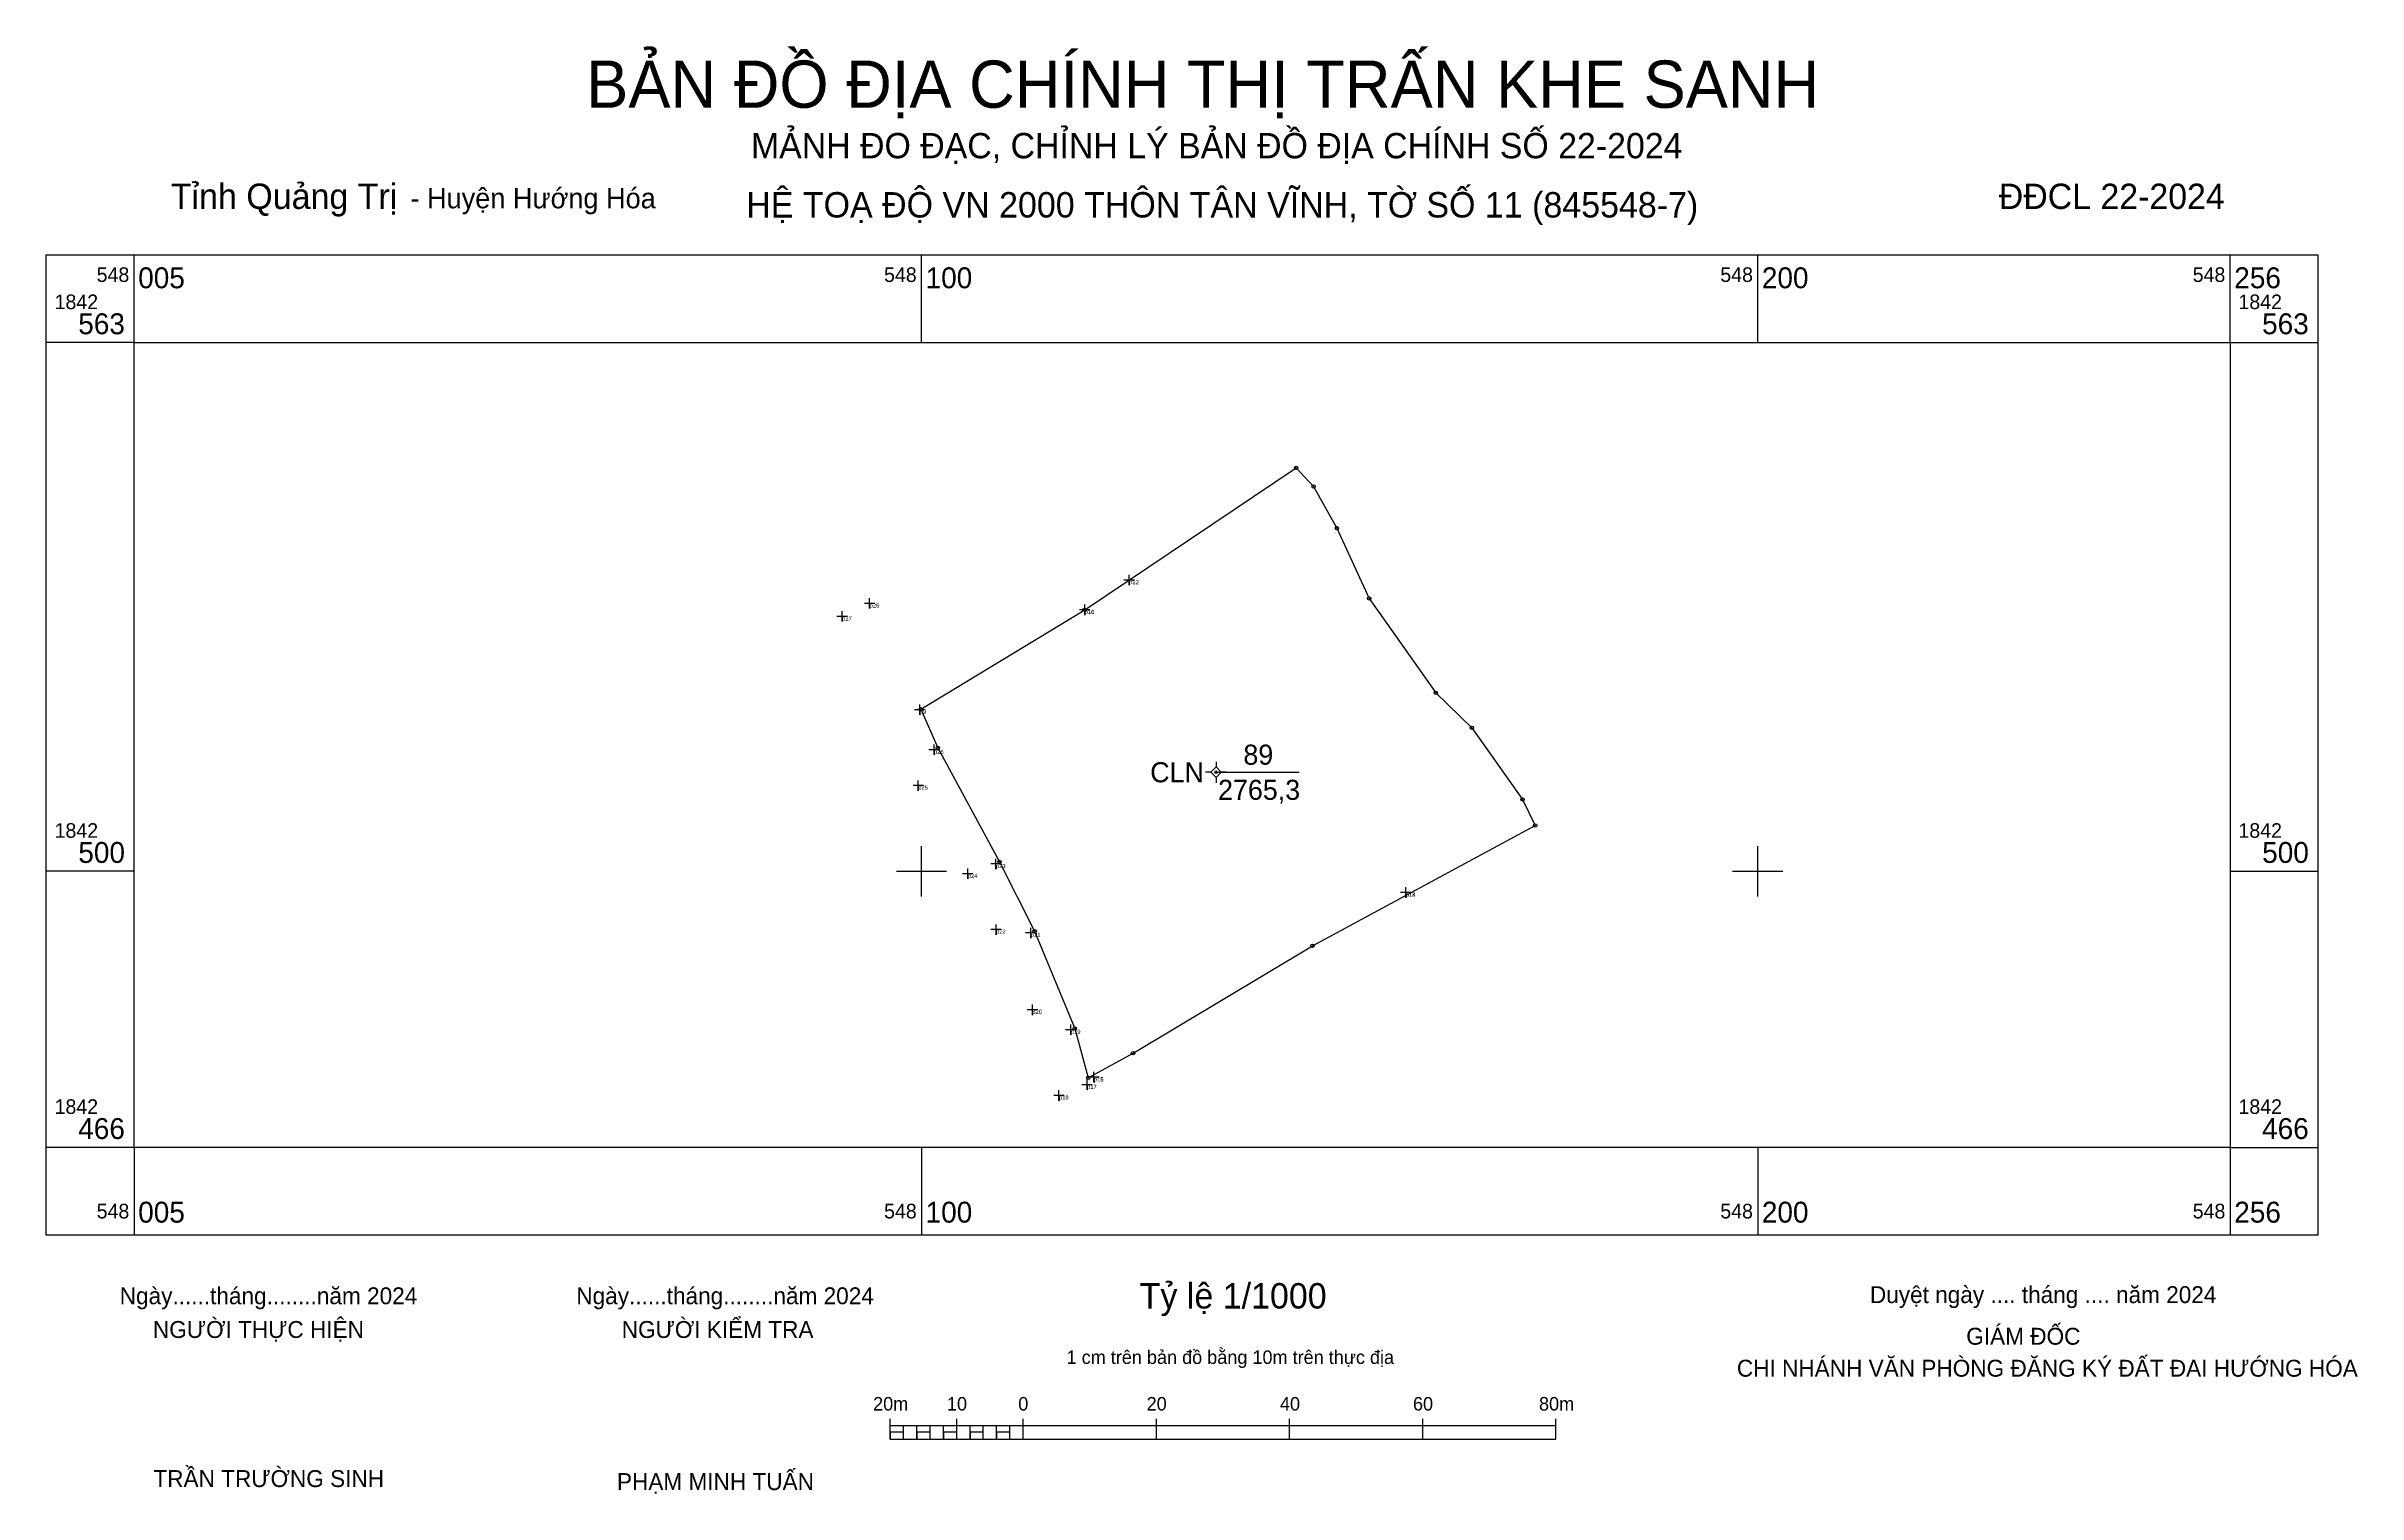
# Model space of a CAD drawing. Extents: x 547995 to 548272, y 1842426 to 1842599.
import ezdxf

# ---------------------------------------------------------------- set-up
doc = ezdxf.new("R2010")
doc.units = 0
for name, color, linetype in [('Level 10', 7, 'Continuous'), ('Level 11', 7, 'Continuous'), ('Level 17', 7, 'Continuous'), ('Level 19', 7, 'Continuous'), ('Level 2', 7, 'Continuous'), ('Level 20', 7, 'Continuous'), ('Level 6', 7, 'Continuous'), ('Level 63', 7, 'Continuous')]:
    doc.layers.add(name, color=color, linetype=linetype)

msp = doc.modelspace()

# ---------------------------------------------------------------- linework, layer by layer
at = {"layer": 'Level 10'}
for p, q in [((548149.68, 1842541.02), (548153.54, 1842532.63)), ((548153.54, 1842532.63), (548161.5, 1842521.35)), ((548161.5, 1842521.35), (548165.83, 1842517.16)), ((548099.8, 1842519.31), (548099.92, 1842519.38)), ((548165.83, 1842517.16), (548171.88, 1842508.6)), ((548171.88, 1842508.6), (548173.39, 1842505.47))]:
    msp.add_line(p, q, dxfattribs=at)
for points in [[(548099.92, 1842519.38), (548119.52, 1842531.26), (548144.83, 1842548.24)], [(548144.83, 1842548.24), (548146.89, 1842546.01), (548149.68, 1842541.02)], [(548099.92, 1842519.38), (548101.96, 1842514.75), (548109.35, 1842501.11), (548113.54, 1842492.82), (548118.34, 1842481.21), (548119.95, 1842475.29)], [(548119.95, 1842475.29), (548125.3, 1842478.26), (548146.76, 1842491.09), (548173.39, 1842505.47)]]:
    msp.add_lwpolyline(points, dxfattribs=at)
at = {"layer": 'Level 11'}
for p, q in [((548135.23, 1842512.47), (548134.61, 1842511.84)), ((548135.23, 1842513.09), (548135.23, 1842512.47)), ((548135.86, 1842511.84), (548135.23, 1842512.47)), ((548134.61, 1842511.84), (548133.98, 1842511.84)), ((548134.61, 1842511.84), (548135.23, 1842511.22)), ((548135.23, 1842511.22), (548135.86, 1842511.84)), ((548135.23, 1842511.22), (548135.23, 1842510.59)), ((548136.48, 1842511.84), (548135.86, 1842511.84))]:
    msp.add_line(p, q, dxfattribs=at)
msp.add_circle((548135.23, 1842511.84), 0.15, dxfattribs=at)
at = {"layer": 'Level 19'}
for p, q in [((548125.46, 1842534.83), (548124.21, 1842534.83)), ((548125.46, 1842534.83), (548124.21, 1842534.83)), ((548124.84, 1842534.21), (548124.84, 1842535.45)), ((548124.84, 1842534.21), (548124.84, 1842535.45)), ((548094.42, 1842532.03), (548093.18, 1842532.03)), ((548094.42, 1842532.03), (548093.18, 1842532.03)), ((548093.8, 1842531.41), (548093.8, 1842532.66)), ((548093.8, 1842531.41), (548093.8, 1842532.66)), ((548119.52, 1842530.64), (548119.52, 1842531.89)), ((548119.52, 1842530.64), (548119.52, 1842531.89)), ((548119.53, 1842530.64), (548119.53, 1842531.89)), ((548119.53, 1842530.64), (548119.53, 1842531.89)), ((548091.14, 1842530.48), (548089.9, 1842530.48)), ((548091.14, 1842530.48), (548089.9, 1842530.48)), ((548090.52, 1842529.86), (548090.52, 1842531.11)), ((548090.52, 1842529.86), (548090.52, 1842531.11)), ((548120.15, 1842531.27), (548118.9, 1842531.27)), ((548120.15, 1842531.27), (548118.9, 1842531.27)), ((548120.15, 1842531.26), (548118.9, 1842531.26)), ((548120.15, 1842531.26), (548118.9, 1842531.26)), ((548100.43, 1842519.31), (548099.18, 1842519.31)), ((548100.43, 1842519.31), (548099.18, 1842519.31)), ((548099.8, 1842518.69), (548099.8, 1842519.93)), ((548099.8, 1842518.69), (548099.8, 1842519.93)), ((548101.51, 1842513.91), (548101.51, 1842515.15)), ((548101.51, 1842513.91), (548101.51, 1842515.15)), ((548102.14, 1842514.53), (548100.89, 1842514.53)), ((548102.14, 1842514.53), (548100.89, 1842514.53)), ((548100.25, 1842510.25), (548099, 1842510.25)), ((548100.25, 1842510.25), (548099, 1842510.25)), ((548099.62, 1842509.62), (548099.62, 1842510.87)), ((548099.62, 1842509.62), (548099.62, 1842510.87)), ((548108.91, 1842500.25), (548108.91, 1842501.5)), ((548108.91, 1842500.25), (548108.91, 1842501.5)), ((548106.16, 1842499.71), (548104.91, 1842499.71)), ((548106.16, 1842499.71), (548104.91, 1842499.71)), ((548105.54, 1842499.09), (548105.54, 1842500.33)), ((548105.54, 1842499.09), (548105.54, 1842500.33)), ((548109.54, 1842500.88), (548108.29, 1842500.88)), ((548109.54, 1842500.88), (548108.29, 1842500.88)), ((548158.53, 1842497.45), (548157.29, 1842497.45)), ((548158.53, 1842497.45), (548157.29, 1842497.45)), ((548158.55, 1842497.46), (548157.3, 1842497.46)), ((548158.55, 1842497.46), (548157.3, 1842497.46)), ((548157.91, 1842496.83), (548157.91, 1842498.08)), ((548157.91, 1842496.83), (548157.91, 1842498.08)), ((548157.92, 1842496.84), (548157.92, 1842498.08)), ((548157.92, 1842496.84), (548157.92, 1842498.08)), ((548109.55, 1842493.03), (548108.3, 1842493.03)), ((548109.55, 1842493.03), (548108.3, 1842493.03)), ((548108.93, 1842492.4), (548108.93, 1842493.65)), ((548108.93, 1842492.4), (548108.93, 1842493.65)), ((548113.09, 1842491.99), (548113.09, 1842493.24)), ((548113.09, 1842491.99), (548113.09, 1842493.24)), ((548113.71, 1842492.62), (548112.46, 1842492.62)), ((548113.71, 1842492.62), (548112.46, 1842492.62)), ((548113.9, 1842483.44), (548112.65, 1842483.44)), ((548113.9, 1842483.44), (548112.65, 1842483.44)), ((548113.27, 1842482.81), (548113.27, 1842484.06)), ((548113.27, 1842482.81), (548113.27, 1842484.06)), ((548118.49, 1842481.05), (548117.24, 1842481.05)), ((548118.49, 1842481.05), (548117.24, 1842481.05)), ((548117.87, 1842480.42), (548117.87, 1842481.67)), ((548117.87, 1842480.42), (548117.87, 1842481.67)), ((548116.45, 1842472.56), (548116.45, 1842473.81)), ((548116.45, 1842472.56), (548116.45, 1842473.81)), ((548120.43, 1842474.47), (548119.18, 1842474.47)), ((548120.43, 1842474.47), (548119.18, 1842474.47)), ((548119.81, 1842473.85), (548119.81, 1842475.09)), ((548119.81, 1842473.85), (548119.81, 1842475.09)), ((548121.25, 1842475.36), (548120, 1842475.36)), ((548121.25, 1842475.36), (548120, 1842475.36)), ((548121.26, 1842475.38), (548120.01, 1842475.38)), ((548121.26, 1842475.38), (548120.01, 1842475.38)), ((548120.62, 1842474.74), (548120.62, 1842475.99)), ((548120.62, 1842474.74), (548120.62, 1842475.99)), ((548120.63, 1842474.76), (548120.63, 1842476)), ((548120.63, 1842474.76), (548120.63, 1842476)), ((548117.07, 1842473.19), (548115.82, 1842473.19)), ((548117.07, 1842473.19), (548115.82, 1842473.19))]:
    msp.add_line(p, q, dxfattribs=at)
at = {"layer": 'Level 2'}
for p, q in [((548096.26, 1842432.1), (548096.26, 1842434.53)), ((548096.26, 1842433.72), (548175.87, 1842433.72)), ((548096.26, 1842432.1), (548175.87, 1842432.1)), ((548097.85, 1842432.1), (548097.85, 1842433.72)), ((548099.44, 1842432.1), (548099.44, 1842433.72)), ((548101.03, 1842432.1), (548101.03, 1842433.72)), ((548102.62, 1842432.1), (548102.62, 1842433.72)), ((548104.22, 1842432.1), (548104.22, 1842434.53)), ((548105.81, 1842432.1), (548105.81, 1842433.72)), ((548107.4, 1842432.1), (548107.4, 1842433.72)), ((548108.99, 1842432.1), (548108.99, 1842433.72)), ((548110.59, 1842432.1), (548110.59, 1842433.72)), ((548112.18, 1842432.1), (548112.18, 1842434.53)), ((548128.1, 1842432.1), (548128.1, 1842434.53)), ((548144.03, 1842432.1), (548144.03, 1842434.53)), ((548159.95, 1842432.1), (548159.95, 1842434.53)), ((548175.87, 1842432.1), (548175.87, 1842434.53))]:
    msp.add_line(p, q, dxfattribs=at)
for points in [[(548096.26, 1842432.1), (548097.85, 1842432.1), (548097.85, 1842432.91), (548096.26, 1842432.91)], [(548099.44, 1842432.1), (548101.03, 1842432.1), (548101.03, 1842432.91), (548099.44, 1842432.91)], [(548102.62, 1842432.1), (548104.22, 1842432.1), (548104.22, 1842432.91), (548102.62, 1842432.91)], [(548105.81, 1842432.1), (548107.4, 1842432.1), (548107.4, 1842432.91), (548105.81, 1842432.91)], [(548108.99, 1842432.1), (548110.59, 1842432.1), (548110.59, 1842432.91), (548108.99, 1842432.91)]]:
    msp.add_lwpolyline(points, close=True, dxfattribs=at)
at = {"layer": 'Level 20'}
for centre in [(548144.83, 1842548.24), (548146.89, 1842546.01), (548149.68, 1842541.02), (548153.54, 1842532.63), (548119.52, 1842531.26), (548161.5, 1842521.35), (548099.92, 1842519.38), (548165.83, 1842517.16), (548101.96, 1842514.75), (548171.88, 1842508.6), (548173.39, 1842505.47), (548109.35, 1842501.11), (548113.54, 1842492.82), (548146.76, 1842491.09), (548118.34, 1842481.21), (548125.3, 1842478.26), (548119.95, 1842475.29)]:
    msp.add_circle(centre, 0.2, dxfattribs=at)
at = {"layer": 'Level 6'}
msp.add_line((548135.23, 1842511.84), (548145.16, 1842511.84), dxfattribs=at)
at = {"layer": 'Level 63'}
for p, q in [((548005.84, 1842563.22), (548005.84, 1842573.72)), ((548100, 1842563.22), (548100, 1842573.72)), ((548200, 1842563.22), (548200, 1842573.72)), ((548256.49, 1842563.22), (548256.49, 1842573.72)), ((548005.84, 1842563.22), (547995.34, 1842563.22)), ((548256.49, 1842563.22), (548266.99, 1842563.22)), ((548100, 1842497), (548100, 1842503)), ((548200, 1842497), (548200, 1842503)), ((548005.84, 1842500), (547995.34, 1842500)), ((548097, 1842500), (548103, 1842500)), ((548197, 1842500), (548203, 1842500)), ((548256.49, 1842500), (548266.99, 1842500)), ((548005.84, 1842466.98), (547995.34, 1842466.98)), ((548005.84, 1842466.98), (548005.84, 1842456.48)), ((548100, 1842466.98), (548100, 1842456.48)), ((548200, 1842466.98), (548200, 1842456.48)), ((548256.49, 1842466.98), (548256.49, 1842456.48)), ((548256.49, 1842466.98), (548266.99, 1842466.98))]:
    msp.add_line(p, q, dxfattribs=at)
for points in [[(547995.34, 1842573.72), (548266.99, 1842573.72), (548266.99, 1842456.48), (547995.34, 1842456.48), (547995.34, 1842573.72)], [(548005.84, 1842563.22), (548256.49, 1842563.22), (548256.49, 1842466.98), (548005.84, 1842466.98), (548005.84, 1842563.22)]]:
    msp.add_lwpolyline(points, dxfattribs=at)

# ---------------------------------------------------------------- texts
at = {"layer": 'Level 17'}
for s, p in [('p12', (548124.84, 1842534.33)), ('p12', (548124.84, 1842534.33)), ('p28', (548093.8, 1842531.53)), ('p28', (548093.8, 1842531.53)), ('p27', (548090.52, 1842529.98)), ('p27', (548090.52, 1842529.98)), ('p10', (548119.53, 1842530.77)), ('p10', (548119.53, 1842530.77)), ('p11', (548119.52, 1842530.76)), ('p11', (548119.52, 1842530.76)), ('p9', (548099.8, 1842518.81)), ('p9', (548099.8, 1842518.81)), ('p26', (548101.51, 1842514.03)), ('p26', (548101.51, 1842514.03)), ('p25', (548099.62, 1842509.75)), ('p25', (548099.62, 1842509.75)), ('p24', (548105.54, 1842499.21)), ('p24', (548105.54, 1842499.21)), ('p23', (548108.91, 1842500.38)), ('p23', (548108.91, 1842500.38)), ('p13', (548157.91, 1842496.95)), ('p13', (548157.91, 1842496.95)), ('p14', (548157.92, 1842496.96)), ('p14', (548157.92, 1842496.96)), ('p22', (548108.93, 1842492.53)), ('p22', (548108.93, 1842492.53)), ('p21', (548113.09, 1842492.12)), ('p21', (548113.09, 1842492.12)), ('p20', (548113.27, 1842482.94)), ('p20', (548113.27, 1842482.94)), ('p19', (548117.87, 1842480.55)), ('p19', (548117.87, 1842480.55)), ('p17', (548119.81, 1842473.97)), ('p17', (548119.81, 1842473.97)), ('p16', (548120.62, 1842474.86)), ('p16', (548120.62, 1842474.86)), ('p15', (548120.63, 1842474.88)), ('p15', (548120.63, 1842474.88)), ('p18', (548116.45, 1842472.69)), ('p18', (548116.45, 1842472.69))]:
    msp.add_text(s, height=0.5, dxfattribs=at).set_placement(p)
at = {"layer": 'Level 2'}
for s, height, p in [('BẢN ĐỒ ĐỊA CHÍNH THỊ TRẤN KHE SANH', 5.654, (548059.91, 1842591.3)), ('MẢNH ĐO ĐẠC, CHỈNH LÝ BẢN ĐỒ ĐỊA CHÍNH SỐ 22-2024', 3.0286, (548079.61, 1842585.26)), ('Tỉnh Quảng Trị', 3.037, (548010.24, 1842579.2)), ('- Huyện Hướng Hóa', 2.4231, (548038.9, 1842579.28)), ('HỆ TOẠ ĐỘ VN 2000 THÔN TÂN VĨNH, TỜ SỐ 11 (845548-7)', 3.037, (548079.05, 1842578.18)), (' ĐĐCL 22-2024', 3.0287, (548227.71, 1842579.2)), ('Ngày......tháng........năm 2024', 2.0198, (548004.13, 1842448.22)), ('Ngày......tháng........năm 2024', 2.0198, (548058.73, 1842448.22)), ('Tỷ lệ 1/1000', 3.0378, (548126.1, 1842447.71)), ('Duyệt ngày .... tháng .... năm 2024', 2.0198, (548213.42, 1842448.36)), ('NGƯỜI THỰC HIỆN', 2.0198, (548008.1, 1842444.19)), ('NGƯỜI KIỂM TRA', 2.0198, (548064.16, 1842444.19)), ('GIÁM ĐỐC', 2.02, (548224.94, 1842443.38)), ('1 cm trên bản đồ bằng 10m trên thực địa', 1.6157, (548117.36, 1842441.08)), ('CHI NHÁNH VĂN PHÒNG ĐĂNG KÝ ĐẤT ĐAI HƯỚNG HÓA', 2.0198, (548197.51, 1842439.56)), ('20m', 1.616, (548094.22, 1842435.51)), ('10', 1.616, (548103.05, 1842435.51)), ('0', 1.62, (548111.58, 1842435.51)), ('20', 1.616, (548126.93, 1842435.51)), ('40', 1.616, (548142.87, 1842435.51)), ('60', 1.616, (548158.78, 1842435.51)), ('80m', 1.616, (548173.85, 1842435.51)), ('TRẦN TRƯỜNG SINH', 2.0198, (548008.16, 1842426.36)), ('PHẠM MINH TUẤN', 2.0198, (548063.59, 1842426))]:
    msp.add_text(s, height=height, dxfattribs=at).set_placement(p)
at = {"layer": 'Level 6'}
for s, p in [('89', (548138.5, 1842512.74)), ('CLN', (548127.36, 1842510.64)), ('2765,3', (548135.47, 1842508.54))]:
    msp.add_text(s, height=2.4, dxfattribs=at).set_placement(p)
at = {"layer": 'Level 63'}
for s, height, p in [('548', 1.75, (548001.37, 1842570.47)), ('005', 2.5, (548006.34, 1842569.72)), ('548', 1.75, (548095.53, 1842570.47)), ('100', 2.5, (548100.5, 1842569.72)), ('548', 1.75, (548195.53, 1842570.47)), ('200', 2.5, (548200.5, 1842569.72)), ('548', 1.75, (548252.02, 1842570.47)), ('256', 2.5, (548256.99, 1842569.72)), ('1842', 1.75, (547996.34, 1842567.22)), ('1842', 1.75, (548257.49, 1842567.22)), ('563', 2.5, (547999.17, 1842564.22)), ('563', 2.5, (548260.32, 1842564.22)), ('1842', 1.75, (547996.34, 1842504)), ('1842', 1.75, (548257.49, 1842504)), ('500', 2.5, (547999.18, 1842501)), ('500', 2.5, (548260.33, 1842501)), ('1842', 1.75, (547996.34, 1842470.98)), ('1842', 1.75, (548257.49, 1842470.98)), ('466', 2.5, (547999.17, 1842467.98)), ('466', 2.5, (548260.32, 1842467.98)), ('548', 1.75, (548001.37, 1842458.48)), ('005', 2.5, (548006.34, 1842457.98)), ('548', 1.75, (548095.53, 1842458.48)), ('100', 2.5, (548100.5, 1842457.98)), ('548', 1.75, (548195.53, 1842458.48)), ('200', 2.5, (548200.5, 1842457.98)), ('548', 1.75, (548252.02, 1842458.48)), ('256', 2.5, (548256.99, 1842457.98))]:
    msp.add_text(s, height=height, dxfattribs=at).set_placement(p)

doc.saveas('drawing.dxf')
